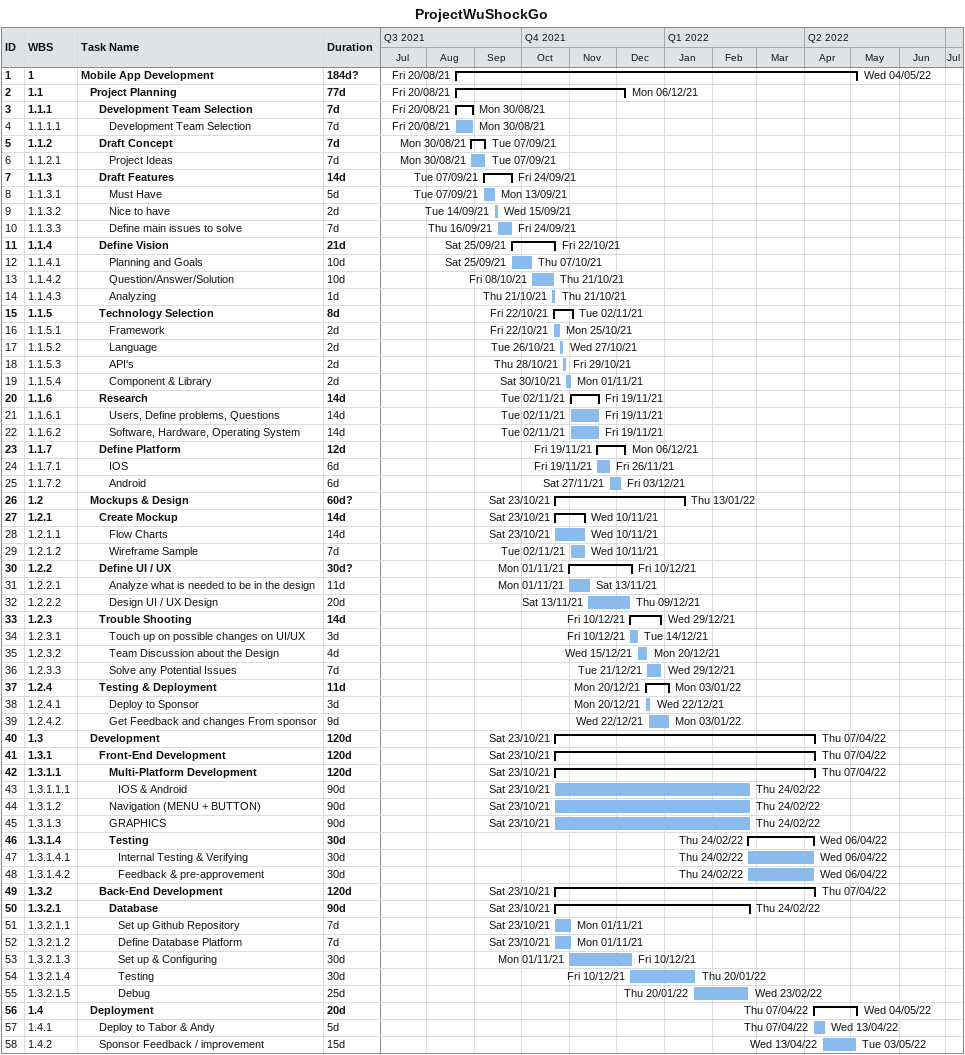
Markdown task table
ProjectWuShockGo

| ID | WBS | Task | Duration | Start | Finish |
|---|---|---|---|---|---|
| 1 | 1 | **Mobile App Development** | 184d? | 2021-08-20 | 2022-05-04 |
| 2 | 1.1 | **Project Planning** | 77d | 2021-08-20 | 2021-12-06 |
| 3 | 1.1.1 | **Development Team Selection** | 7d | 2021-08-20 | 2021-08-30 |
| 4 | 1.1.1.1 | Development Team Selection | 7d | 2021-08-20 | 2021-08-30 |
| 5 | 1.1.2 | **Draft Concept** | 7d | 2021-08-30 | 2021-09-07 |
| 6 | 1.1.2.1 | Project Ideas | 7d | 2021-08-30 | 2021-09-07 |
| 7 | 1.1.3 | **Draft Features** | 14d | 2021-09-07 | 2021-09-24 |
| 8 | 1.1.3.1 | Must Have | 5d | 2021-09-07 | 2021-09-13 |
| 9 | 1.1.3.2 | Nice to have | 2d | 2021-09-14 | 2021-09-15 |
| 10 | 1.1.3.3 | Define main issues to solve | 7d | 2021-09-16 | 2021-09-24 |
| 11 | 1.1.4 | **Define Vision** | 21d | 2021-09-25 | 2021-10-22 |
| 12 | 1.1.4.1 | Planning and Goals | 10d | 2021-09-25 | 2021-10-07 |
| 13 | 1.1.4.2 | Question/Answer/Solution | 10d | 2021-10-08 | 2021-10-21 |
| 14 | 1.1.4.3 | Analyzing | 1d | 2021-10-21 | 2021-10-21 |
| 15 | 1.1.5 | **Technology Selection** | 8d | 2021-10-22 | 2021-11-02 |
| 16 | 1.1.5.1 | Framework | 2d | 2021-10-22 | 2021-10-25 |
| 17 | 1.1.5.2 | Language | 2d | 2021-10-26 | 2021-10-27 |
| 18 | 1.1.5.3 | API's | 2d | 2021-10-28 | 2021-10-29 |
| 19 | 1.1.5.4 | Component & Library | 2d | 2021-10-30 | 2021-11-01 |
| 20 | 1.1.6 | **Research** | 14d | 2021-11-02 | 2021-11-19 |
| 21 | 1.1.6.1 | Users, Define problems, Questions | 14d | 2021-11-02 | 2021-11-19 |
| 22 | 1.1.6.2 | Software, Hardware, Operating System | 14d | 2021-11-02 | 2021-11-19 |
| 23 | 1.1.7 | **Define Platform** | 12d | 2021-11-19 | 2021-12-06 |
| 24 | 1.1.7.1 | IOS | 6d | 2021-11-19 | 2021-11-26 |
| 25 | 1.1.7.2 | Android | 6d | 2021-11-27 | 2021-12-03 |
| 26 | 1.2 | **Mockups & Design** | 60d? | 2021-10-23 | 2022-01-13 |
| 27 | 1.2.1 | **Create Mockup** | 14d | 2021-10-23 | 2021-11-10 |
| 28 | 1.2.1.1 | Flow Charts | 14d | 2021-10-23 | 2021-11-10 |
| 29 | 1.2.1.2 | Wireframe Sample | 7d | 2021-11-02 | 2021-11-10 |
| 30 | 1.2.2 | **Define UI / UX** | 30d? | 2021-11-01 | 2021-12-10 |
| 31 | 1.2.2.1 | Analyze what is needed to be in the design | 11d | 2021-11-01 | 2021-11-13 |
| 32 | 1.2.2.2 | Design UI / UX Design | 20d | 2021-11-13 | 2021-12-09 |
| 33 | 1.2.3 | **Trouble Shooting** | 14d | 2021-12-10 | 2021-12-29 |
| 34 | 1.2.3.1 | Touch up on possible changes on UI/UX | 3d | 2021-12-10 | 2021-12-14 |
| 35 | 1.2.3.2 | Team Discussion about the Design | 4d | 2021-12-15 | 2021-12-20 |
| 36 | 1.2.3.3 | Solve any Potential Issues | 7d | 2021-12-21 | 2021-12-29 |
| 37 | 1.2.4 | **Testing & Deployment** | 11d | 2021-12-20 | 2022-01-03 |
| 38 | 1.2.4.1 | Deploy to Sponsor | 3d | 2021-12-20 | 2021-12-22 |
| 39 | 1.2.4.2 | Get Feedback and changes From sponsor | 9d | 2021-12-22 | 2022-01-03 |
| 40 | 1.3 | **Development** | 120d | 2021-10-23 | 2022-04-07 |
| 41 | 1.3.1 | **Front-End Development** | 120d | 2021-10-23 | 2022-04-07 |
| 42 | 1.3.1.1 | **Multi-Platform Development** | 120d | 2021-10-23 | 2022-04-07 |
| 43 | 1.3.1.1.1 | IOS & Android | 90d | 2021-10-23 | 2022-02-24 |
| 44 | 1.3.1.2 | Navigation (MENU + BUTTON) | 90d | 2021-10-23 | 2022-02-24 |
| 45 | 1.3.1.3 | GRAPHICS | 90d | 2021-10-23 | 2022-02-24 |
| 46 | 1.3.1.4 | **Testing** | 30d | 2022-02-24 | 2022-04-06 |
| 47 | 1.3.1.4.1 | Internal Testing & Verifying | 30d | 2022-02-24 | 2022-04-06 |
| 48 | 1.3.1.4.2 | Feedback & pre-approvement | 30d | 2022-02-24 | 2022-04-06 |
| 49 | 1.3.2 | **Back-End Development** | 120d | 2021-10-23 | 2022-04-07 |
| 50 | 1.3.2.1 | **Database** | 90d | 2021-10-23 | 2022-02-24 |
| 51 | 1.3.2.1.1 | Set up Github Repository | 7d | 2021-10-23 | 2021-11-01 |
| 52 | 1.3.2.1.2 | Define Database Platform | 7d | 2021-10-23 | 2021-11-01 |
| 53 | 1.3.2.1.3 | Set up & Configuring | 30d | 2021-11-01 | 2021-12-10 |
| 54 | 1.3.2.1.4 | Testing | 30d | 2021-12-10 | 2022-01-20 |
| 55 | 1.3.2.1.5 | Debug | 25d | 2022-01-20 | 2022-02-23 |
| 56 | 1.4 | **Deployment** | 20d | 2022-04-07 | 2022-05-04 |
| 57 | 1.4.1 | Deploy to Tabor & Andy | 5d | 2022-04-07 | 2022-04-13 |
| 58 | 1.4.2 | Sponsor Feedback / improvement | 15d | 2022-04-13 | 2022-05-03 |
